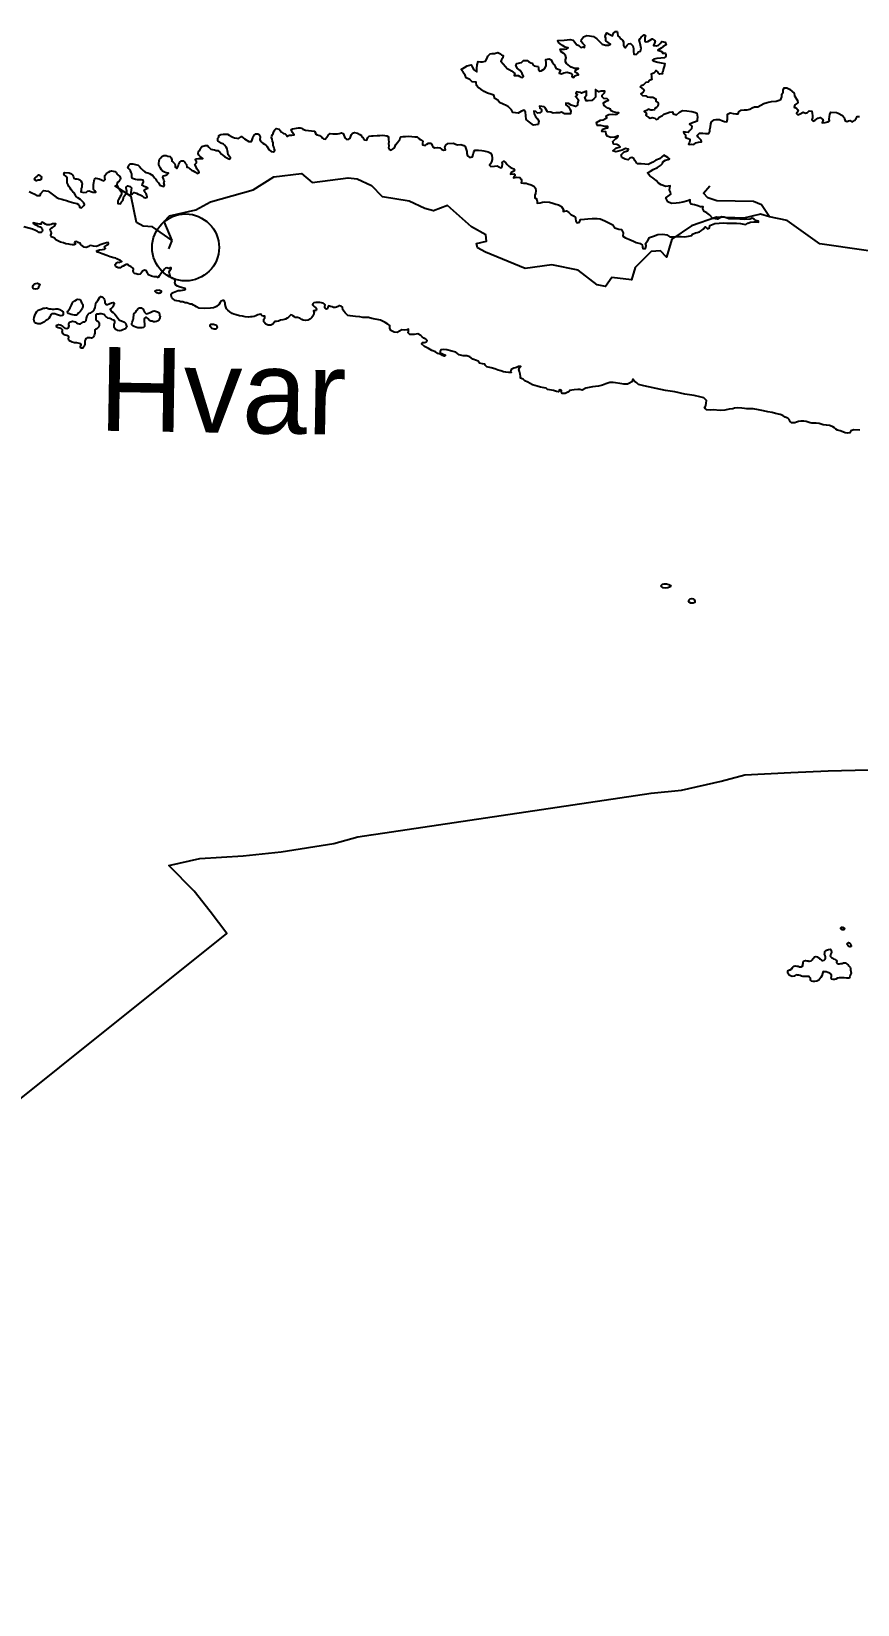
# Model space of a CAD drawing. Header units: metres. Extents: x 13.21 to 19.52, y 42.14 to 46.62.
# Drawn here: x 16.4036 to 16.6249, y 42.8144 to 43.236 of the extents above; entities that cross this region are included whole.
import ezdxf

# ---------------------------------------------------------------- set-up
doc = ezdxf.new("R2010")
doc.units = ezdxf.units.M
doc.header["$MEASUREMENT"] = 0
for name, color, linetype in [('CESTE', 5, 'Continuous'), ('grad_manji', 1, 'Continuous'), ('granica', 2, 'Continuous'), ('hr', 9, 'Continuous'), ('naziv_manji', 1, 'Continuous')]:
    doc.layers.add(name, color=color, linetype=linetype)
doc.styles.get("Standard").update_dxf_attribs({"font": 'arial.ttf'})

msp = doc.modelspace()

# ---------------------------------------------------------------- linework, layer by layer
at = {"layer": 'CESTE'}
msp.add_line((16.44036, 43.17776), (16.44123, 43.17994), dxfattribs=at)
for points in [[(16.44123, 43.17994), (16.436, 43.18363), (16.43346, 43.18379), (16.43168, 43.18476), (16.43024, 43.19181), (16.42591, 43.19459)], [(16.44123, 43.17994), (16.43913, 43.18507), (16.44059, 43.18657), (16.44757, 43.18824), (16.45155, 43.19033), (16.46298, 43.19353), (16.46854, 43.19703), (16.47595, 43.19794), (16.47874, 43.19556), (16.48839, 43.19681), (16.49084, 43.19652), (16.49472, 43.19473)], [(16.6013, 43.18635), (16.59893, 43.18701), (16.59448, 43.18595), (16.58712, 43.18626), (16.58045, 43.18395), (16.57517, 43.18029), (16.5737, 43.17554), (16.57207, 43.1772), (16.56963, 43.17705), (16.56534, 43.1727), (16.56435, 43.16943), (16.55904, 43.1701), (16.55735, 43.16762), (16.5551, 43.16812), (16.55007, 43.17203), (16.54296, 43.17341), (16.53585, 43.17245), (16.52519, 43.17682), (16.52304, 43.17804), (16.52282, 43.17919), (16.5255, 43.17982), (16.52532, 43.18148), (16.52144, 43.18367), (16.51503, 43.18933), (16.51128, 43.18795), (16.50894, 43.18855), (16.50478, 43.19051), (16.49765, 43.19168), (16.49472, 43.19473)], [(16.6013, 43.18635), (16.5992, 43.18956), (16.59707, 43.19047), (16.5872, 43.19065), (16.5848, 43.19138), (16.5836, 43.19265), (16.5853, 43.19467)], [(16.64187, 43.17077), (16.63898, 43.17561), (16.61482, 43.17912), (16.60606, 43.18533), (16.6013, 43.18635)]]:
    msp.add_lwpolyline(points, dxfattribs=at)
at = {"layer": 'grad_manji'}
msp.add_circle((16.44486, 43.17811), 0.00898, dxfattribs=at)
at = {"layer": 'granica'}
msp.add_lwpolyline([(16.23116, 42.81436), (16.45592, 42.99425), (16.45149, 43.00016), (16.44713, 43.00561), (16.44033, 43.01245), (16.44866, 43.01435), (16.46032, 43.01501), (16.47051, 43.01611), (16.48457, 43.01833), (16.49102, 43.0201), (16.49458, 43.02063), (16.49586, 43.02082), (16.56959, 43.03182), (16.57772, 43.03267), (16.58836, 43.03506), (16.59472, 43.03671), (16.60708, 43.03742), (16.61705, 43.0378), (16.69285, 43.03972)], dxfattribs=at)
at = {"layer": 'hr'}
for points in [[(16.40294, 43.19307), (16.40365, 43.19279), (16.40443, 43.19239), (16.40506, 43.19202), (16.40588, 43.19207), (16.40607, 43.19259), (16.40677, 43.19336), (16.40807, 43.19317), (16.41019, 43.19157), (16.41092, 43.19126), (16.41168, 43.19104), (16.4122, 43.19088), (16.41299, 43.19073), (16.41364, 43.19042), (16.4149, 43.19004), (16.41575, 43.18989), (16.41617, 43.18966), (16.41642, 43.18924), (16.41646, 43.1889), (16.417, 43.18874), (16.41725, 43.18901), (16.41756, 43.18939), (16.41775, 43.18965), (16.41758, 43.19003), (16.41726, 43.19044), (16.41697, 43.19071), (16.41666, 43.19096), (16.41603, 43.19143), (16.41558, 43.19173), (16.41538, 43.19212), (16.41502, 43.19277), (16.41463, 43.19305), (16.41422, 43.19352), (16.41391, 43.19396), (16.41359, 43.19446), (16.41342, 43.1949), (16.41316, 43.19543), (16.41311, 43.19588), (16.41311, 43.19638), (16.41313, 43.19674), (16.41283, 43.1971), (16.41227, 43.19764), (16.4124, 43.19819), (16.41364, 43.19813), (16.41425, 43.19787), (16.41457, 43.19757), (16.41487, 43.19708), (16.41495, 43.1967), (16.41532, 43.19654), (16.41575, 43.19647), (16.41614, 43.19639), (16.41653, 43.19624), (16.41682, 43.19598), (16.41702, 43.19556), (16.41715, 43.19513), (16.41707, 43.19473), (16.41702, 43.19427), (16.41686, 43.1939), (16.41686, 43.19348), (16.41678, 43.19302), (16.41762, 43.19281), (16.41833, 43.19293), (16.41858, 43.1932), (16.41906, 43.19327), (16.41945, 43.19309), (16.42005, 43.19294), (16.42083, 43.19291), (16.4205, 43.19331), (16.4202, 43.19369), (16.42019, 43.19401), (16.42021, 43.19507), (16.42023, 43.19541), (16.42036, 43.19601), (16.42046, 43.19638), (16.4208, 43.19664), (16.42124, 43.19659), (16.42172, 43.19648), (16.42232, 43.19624), (16.42291, 43.19595), (16.42332, 43.19633), (16.42325, 43.19668), (16.42321, 43.19703), (16.42326, 43.1974), (16.42366, 43.19794), (16.42419, 43.19826), (16.42467, 43.19859), (16.42498, 43.19869), (16.42547, 43.19858), (16.42593, 43.19846), (16.42623, 43.19817), (16.42644, 43.19781), (16.42672, 43.19754), (16.42727, 43.19715), (16.42739, 43.19658), (16.42729, 43.19622), (16.42705, 43.19591), (16.4267, 43.19562), (16.42652, 43.19532), (16.42641, 43.19494), (16.42669, 43.19435), (16.42705, 43.19384), (16.42722, 43.19353), (16.42767, 43.19294), (16.42765, 43.19242), (16.42751, 43.19202), (16.42727, 43.19156), (16.42689, 43.19098), (16.42668, 43.19057), (16.42669, 43.18991), (16.4273, 43.18979), (16.42773, 43.19032), (16.42807, 43.19067), (16.4281, 43.19097), (16.42818, 43.19143), (16.42834, 43.19175), (16.42871, 43.1922), (16.4291, 43.19269), (16.42914, 43.19321), (16.42907, 43.19362), (16.42897, 43.19397), (16.42897, 43.19429), (16.42942, 43.19461), (16.43005, 43.19449), (16.43038, 43.19413), (16.43031, 43.19357), (16.43027, 43.19327), (16.43016, 43.19292), (16.43009, 43.19224), (16.43063, 43.19251), (16.43106, 43.1928), (16.43167, 43.19269), (16.43212, 43.19244), (16.43269, 43.19224), (16.43324, 43.19198), (16.4336, 43.1916), (16.43409, 43.1914), (16.43456, 43.19157), (16.43452, 43.19206), (16.4343, 43.19254), (16.434, 43.19286), (16.43377, 43.19319), (16.4339, 43.19369), (16.43432, 43.19386), (16.4347, 43.19402), (16.43428, 43.19425), (16.43373, 43.19442), (16.43311, 43.1948), (16.4333, 43.19512), (16.43362, 43.19572), (16.43351, 43.19611), (16.43305, 43.19622), (16.43257, 43.19624), (16.43196, 43.19625), (16.43146, 43.19636), (16.43062, 43.19662), (16.43047, 43.19692), (16.43044, 43.19754), (16.4305, 43.19787), (16.43032, 43.19822), (16.43009, 43.19862), (16.42984, 43.19899), (16.42957, 43.19931), (16.42942, 43.19973), (16.42971, 43.20027), (16.43002, 43.2005), (16.43071, 43.20053), (16.43144, 43.20033), (16.43214, 43.20015), (16.43254, 43.19978), (16.433, 43.1993), (16.43349, 43.19872), (16.43397, 43.19836), (16.43431, 43.1982), (16.43475, 43.19808), (16.43523, 43.1979), (16.43561, 43.19764), (16.43609, 43.19736), (16.43655, 43.19677), (16.4369, 43.1964), (16.43711, 43.19601), (16.43756, 43.19543), (16.438, 43.19483), (16.439, 43.19443), (16.43923, 43.19478), (16.43904, 43.19542), (16.43921, 43.19583), (16.43907, 43.19613), (16.43892, 43.19654), (16.43872, 43.19694), (16.43882, 43.19732), (16.4393, 43.19744), (16.43983, 43.1976), (16.44024, 43.19802), (16.4397, 43.19811), (16.43919, 43.1983), (16.43867, 43.19855), (16.43838, 43.19896), (16.4381, 43.19933), (16.43796, 43.19973), (16.43767, 43.20022), (16.4377, 43.20066), (16.4378, 43.20133), (16.43791, 43.20182), (16.43824, 43.20213), (16.43848, 43.20248), (16.43906, 43.20273), (16.43966, 43.20275), (16.4401, 43.20262), (16.44071, 43.20246), (16.44097, 43.20217), (16.44113, 43.20159), (16.4412, 43.20125), (16.44145, 43.20102), (16.44196, 43.20055), (16.44206, 43.20014), (16.4421, 43.19961), (16.44248, 43.19926), (16.44291, 43.19989), (16.44296, 43.20029), (16.44315, 43.20058), (16.44334, 43.20093), (16.44377, 43.20135), (16.4443, 43.2013), (16.44459, 43.20102), (16.44479, 43.20073), (16.44508, 43.20031), (16.44521, 43.19967), (16.44567, 43.1995), (16.446, 43.19918), (16.44645, 43.19885), (16.44686, 43.19865), (16.44731, 43.19841), (16.44795, 43.19797), (16.44846, 43.19817), (16.44837, 43.19848), (16.44807, 43.19888), (16.4479, 43.19917), (16.4478, 43.19946), (16.44767, 43.19976), (16.44738, 43.20033), (16.44777, 43.20082), (16.44777, 43.20115), (16.44746, 43.2016), (16.44782, 43.20187), (16.44835, 43.20193), (16.44902, 43.20193), (16.44944, 43.20197), (16.44915, 43.20221), (16.44878, 43.2025), (16.44842, 43.20287), (16.44824, 43.20334), (16.44835, 43.20379), (16.44867, 43.20414), (16.44881, 43.20459), (16.44904, 43.20488), (16.44925, 43.2052), (16.45015, 43.20546), (16.4507, 43.20541), (16.45112, 43.205), (16.45166, 43.20449), (16.45211, 43.20436), (16.4526, 43.20424), (16.45309, 43.20412), (16.45351, 43.20409), (16.45407, 43.20365), (16.45451, 43.20315), (16.45494, 43.20272), (16.45531, 43.20251), (16.4559, 43.20216), (16.45665, 43.20182), (16.45686, 43.20211), (16.45663, 43.20247), (16.45631, 43.20292), (16.45618, 43.20354), (16.45612, 43.20404), (16.45596, 43.20453), (16.45573, 43.205), (16.45525, 43.20551), (16.45498, 43.20578), (16.45443, 43.20607), (16.4541, 43.20626), (16.45351, 43.20666), (16.45348, 43.20696), (16.45347, 43.20738), (16.45374, 43.20771), (16.45375, 43.20811), (16.45431, 43.20839), (16.45503, 43.20851), (16.45544, 43.20852), (16.45605, 43.20848), (16.45657, 43.20821), (16.45718, 43.20787), (16.45755, 43.20769), (16.458, 43.20753), (16.4586, 43.20745), (16.45901, 43.20729), (16.4593, 43.20753), (16.45981, 43.20781), (16.46036, 43.20745), (16.46062, 43.20722), (16.46179, 43.20647), (16.46249, 43.20647), (16.46266, 43.20696), (16.46286, 43.2075), (16.463, 43.20783), (16.46318, 43.20811), (16.46369, 43.20854), (16.4642, 43.20858), (16.46454, 43.2084), (16.46479, 43.20814), (16.46488, 43.20764), (16.46477, 43.20708), (16.46495, 43.20658), (16.46519, 43.20633), (16.46555, 43.20604), (16.46603, 43.20576), (16.46637, 43.20555), (16.46667, 43.20524), (16.46709, 43.20454), (16.46727, 43.20426), (16.46778, 43.20381), (16.46829, 43.20375), (16.46867, 43.20394), (16.46876, 43.20423), (16.4686, 43.20466), (16.46852, 43.20508), (16.46837, 43.20541), (16.46829, 43.20578), (16.4683, 43.20613), (16.46818, 43.20656), (16.46804, 43.20716), (16.46784, 43.20762), (16.468, 43.20795), (16.46814, 43.20837), (16.46834, 43.20867), (16.46857, 43.20935), (16.4688, 43.20966), (16.46913, 43.21004), (16.4699, 43.20983), (16.47024, 43.20942), (16.47058, 43.20897), (16.47114, 43.2087), (16.47152, 43.20854), (16.4718, 43.2083), (16.47219, 43.20789), (16.47269, 43.20819), (16.47332, 43.20822), (16.47396, 43.20826), (16.4737, 43.20868), (16.47349, 43.20896), (16.47332, 43.20929), (16.47314, 43.20972), (16.47354, 43.20992), (16.47402, 43.20997), (16.4746, 43.21011), (16.47508, 43.21019), (16.47557, 43.21019), (16.47594, 43.21006), (16.47631, 43.20983), (16.47696, 43.20957), (16.47862, 43.20933), (16.47936, 43.20926), (16.47969, 43.20886), (16.47963, 43.20853), (16.4801, 43.20827), (16.48076, 43.20809), (16.48127, 43.20775), (16.48146, 43.20748), (16.48178, 43.20721), (16.48227, 43.20718), (16.48267, 43.20768), (16.48307, 43.20819), (16.48361, 43.20865), (16.48433, 43.20861), (16.48508, 43.20855), (16.48556, 43.20855), (16.48602, 43.2087), (16.48664, 43.20887), (16.48707, 43.20865), (16.48725, 43.20823), (16.48743, 43.20775), (16.48755, 43.20746), (16.48805, 43.20704), (16.48862, 43.2071), (16.48894, 43.20739), (16.48912, 43.20791), (16.48932, 43.20841), (16.48959, 43.20879), (16.49016, 43.20888), (16.49095, 43.20876), (16.49154, 43.20842), (16.49199, 43.20809), (16.49213, 43.2078), (16.49242, 43.20749), (16.49282, 43.20696), (16.49336, 43.20688), (16.49354, 43.20715), (16.4937, 43.20756), (16.49405, 43.20798), (16.49468, 43.20803), (16.49508, 43.20802), (16.49615, 43.20814), (16.49687, 43.20812), (16.49766, 43.20821), (16.49821, 43.20812), (16.49878, 43.20803), (16.4992, 43.20775), (16.49923, 43.20704), (16.49935, 43.20636), (16.49927, 43.20594), (16.49933, 43.20532), (16.49921, 43.20478), (16.49939, 43.20442), (16.49996, 43.20415), (16.50052, 43.20453), (16.50087, 43.20485), (16.50102, 43.20528), (16.50118, 43.20572), (16.50159, 43.20618), (16.50202, 43.20665), (16.50231, 43.20694), (16.50237, 43.20746), (16.50256, 43.2078), (16.50303, 43.20783), (16.50381, 43.20788), (16.50472, 43.20794), (16.50545, 43.20785), (16.50626, 43.20779), (16.50683, 43.20772), (16.50748, 43.2072), (16.50793, 43.20694), (16.50843, 43.20662), (16.50834, 43.2061), (16.50831, 43.2056), (16.50903, 43.20548), (16.50954, 43.20584), (16.50994, 43.20603), (16.5106, 43.2061), (16.51079, 43.20587), (16.51095, 43.20543), (16.5111, 43.20507), (16.51155, 43.20479), (16.51245, 43.20493), (16.51302, 43.20484), (16.51342, 43.20447), (16.51396, 43.20423), (16.51446, 43.2043), (16.51437, 43.20496), (16.51462, 43.20551), (16.51514, 43.20602), (16.51666, 43.20603), (16.51716, 43.20578), (16.51775, 43.2056), (16.51864, 43.20567), (16.51939, 43.20547), (16.51973, 43.20516), (16.51995, 43.20462), (16.52021, 43.20384), (16.52021, 43.20327), (16.52042, 43.20264), (16.52099, 43.20219), (16.52172, 43.20236), (16.52188, 43.20307), (16.5221, 43.20373), (16.52234, 43.20421), (16.52331, 43.20421), (16.52423, 43.2041), (16.5248, 43.20398), (16.5259, 43.20371), (16.52668, 43.20341), (16.52693, 43.20279), (16.52703, 43.20211), (16.52699, 43.20172), (16.52687, 43.20104), (16.52659, 43.20056), (16.52625, 43.20021), (16.52669, 43.19985), (16.5276, 43.19994), (16.52839, 43.19999), (16.52901, 43.19964), (16.52939, 43.19941), (16.52967, 43.19982), (16.52977, 43.20044), (16.52973, 43.2009), (16.53014, 43.20124), (16.53067, 43.20081), (16.53099, 43.20032), (16.53146, 43.19987), (16.53184, 43.19964), (16.53234, 43.19934), (16.53278, 43.19916), (16.53297, 43.19878), (16.53262, 43.19847), (16.53212, 43.1982), (16.53193, 43.19778), (16.53291, 43.19785), (16.53309, 43.19764), (16.5331, 43.19733), (16.53276, 43.19679), (16.53366, 43.19697), (16.53444, 43.19689), (16.5348, 43.19646), (16.53483, 43.19612), (16.53483, 43.19576), (16.5348, 43.19541), (16.53539, 43.19531), (16.53608, 43.1953), (16.53661, 43.19514), (16.53747, 43.19491), (16.53816, 43.19454), (16.53863, 43.19401), (16.53869, 43.19328), (16.53864, 43.19257), (16.53841, 43.19209), (16.53846, 43.19142), (16.53889, 43.19116), (16.53899, 43.19086), (16.53904, 43.1904), (16.53905, 43.19002), (16.53984, 43.19011), (16.54052, 43.19029), (16.54103, 43.19034), (16.54235, 43.19022), (16.54329, 43.18997), (16.54404, 43.18974), (16.5448, 43.18951), (16.54559, 43.18913), (16.54589, 43.18866), (16.54611, 43.18821), (16.54605, 43.18776), (16.54697, 43.18789), (16.54759, 43.18748), (16.5481, 43.18697), (16.54884, 43.18659), (16.54936, 43.18618), (16.5493, 43.18578), (16.54944, 43.18528), (16.54982, 43.1847), (16.55039, 43.18487), (16.55067, 43.18562), (16.55172, 43.18572), (16.55265, 43.18581), (16.55384, 43.1859), (16.5551, 43.18583), (16.55591, 43.18575), (16.55717, 43.18527), (16.55805, 43.18481), (16.5588, 43.18446), (16.55937, 43.18414), (16.55984, 43.18339), (16.56091, 43.18299), (16.56163, 43.18288), (16.5621, 43.18206), (16.56201, 43.18118), (16.56276, 43.18065), (16.56365, 43.18029), (16.56484, 43.17981), (16.56559, 43.17946), (16.56666, 43.1792), (16.56719, 43.1788), (16.56733, 43.17829), (16.56735, 43.17785), (16.56808, 43.17779), (16.56823, 43.17862), (16.56809, 43.17917), (16.56876, 43.17999), (16.56917, 43.18082), (16.5702, 43.18116), (16.57136, 43.18154), (16.57277, 43.18166), (16.57384, 43.18153), (16.57465, 43.18093), (16.57555, 43.18097), (16.5766, 43.18105), (16.57765, 43.18104), (16.57865, 43.181), (16.57965, 43.18111), (16.58055, 43.18129), (16.58066, 43.18169), (16.5815, 43.18203), (16.58197, 43.1821), (16.58257, 43.18227), (16.58309, 43.18269), (16.58351, 43.18301), (16.58404, 43.1836), (16.58474, 43.18311), (16.58525, 43.18338), (16.58534, 43.18398), (16.58664, 43.18454), (16.58781, 43.18465), (16.589, 43.18471), (16.58993, 43.18458), (16.59248, 43.18461), (16.59354, 43.18449), (16.59442, 43.18432), (16.59502, 43.18428), (16.59553, 43.18465), (16.59621, 43.18493), (16.59708, 43.18499), (16.59789, 43.18495), (16.59833, 43.18487), (16.59834, 43.18516), (16.59769, 43.18531), (16.59721, 43.18573), (16.59665, 43.18593), (16.59616, 43.18573), (16.59464, 43.1856), (16.59339, 43.18567), (16.59142, 43.18579), (16.59041, 43.18582), (16.58997, 43.18597), (16.58915, 43.18621), (16.58849, 43.1863), (16.58742, 43.18569), (16.5861, 43.1859), (16.58523, 43.18686), (16.5845, 43.18735), (16.58382, 43.18774), (16.5835, 43.18846), (16.58359, 43.18897), (16.58286, 43.18899), (16.58189, 43.18934), (16.5812, 43.18954), (16.58035, 43.18974), (16.58009, 43.19024), (16.58008, 43.19086), (16.57942, 43.19064), (16.57806, 43.19024), (16.57715, 43.19009), (16.57627, 43.18995), (16.57509, 43.18993), (16.57408, 43.19033), (16.57356, 43.19141), (16.57451, 43.1921), (16.57485, 43.19243), (16.57477, 43.19293), (16.57457, 43.19347), (16.57462, 43.1942), (16.57474, 43.19462), (16.57351, 43.19445), (16.57228, 43.19492), (16.57159, 43.19535), (16.57096, 43.19608), (16.57004, 43.19677), (16.56926, 43.19734), (16.56867, 43.19809), (16.56941, 43.1986), (16.57015, 43.19902), (16.57127, 43.19952), (16.57208, 43.20004), (16.57261, 43.20059), (16.57278, 43.2011), (16.57345, 43.20152), (16.57413, 43.20166), (16.5745, 43.20187), (16.57405, 43.20222), (16.57298, 43.20287), (16.57249, 43.20241), (16.57188, 43.20186), (16.5709, 43.20153), (16.57004, 43.20098), (16.56881, 43.20036), (16.56788, 43.2004), (16.5669, 43.2005), (16.56607, 43.20056), (16.56556, 43.20092), (16.56524, 43.20141), (16.56495, 43.20192), (16.56439, 43.20226), (16.56388, 43.20201), (16.56344, 43.20158), (16.56269, 43.20174), (16.56173, 43.20223), (16.56159, 43.20296), (16.56238, 43.2037), (16.56325, 43.20402), (16.56351, 43.2045), (16.56278, 43.20462), (16.5618, 43.20423), (16.56119, 43.204), (16.56014, 43.2037), (16.55932, 43.20398), (16.56018, 43.20476), (16.56134, 43.20508), (16.56096, 43.20544), (16.56039, 43.20571), (16.55949, 43.20582), (16.55936, 43.20651), (16.56015, 43.20733), (16.56057, 43.20762), (16.56076, 43.20805), (16.55989, 43.20771), (16.55885, 43.20761), (16.55783, 43.2079), (16.55756, 43.20853), (16.55749, 43.20908), (16.55643, 43.20915), (16.55665, 43.20983), (16.55749, 43.21006), (16.55799, 43.21016), (16.55803, 43.21052), (16.55717, 43.21054), (16.55615, 43.21082), (16.55515, 43.21082), (16.555, 43.21159), (16.55605, 43.21224), (16.55674, 43.21235), (16.55736, 43.21267), (16.55777, 43.21283), (16.55752, 43.21341), (16.55825, 43.21377), (16.55918, 43.21383), (16.56, 43.21375), (16.56049, 43.21385), (16.56096, 43.21419), (16.56003, 43.21432), (16.55943, 43.21449), (16.55886, 43.21474), (16.55868, 43.21521), (16.55802, 43.21547), (16.55748, 43.21578), (16.55696, 43.21624), (16.55682, 43.21686), (16.5576, 43.21734), (16.55814, 43.21762), (16.5578, 43.21798), (16.55691, 43.21805), (16.55647, 43.21849), (16.55651, 43.21892), (16.55672, 43.21922), (16.55713, 43.21958), (16.55716, 43.22002), (16.55625, 43.21997), (16.55556, 43.21984), (16.55473, 43.22042), (16.55467, 43.21995), (16.55472, 43.21912), (16.55468, 43.21844), (16.55424, 43.21791), (16.55368, 43.21753), (16.55276, 43.21741), (16.55216, 43.21745), (16.55188, 43.21841), (16.55225, 43.21895), (16.5523, 43.21936), (16.5523, 43.21997), (16.5517, 43.2197), (16.55098, 43.21948), (16.55055, 43.21966), (16.54961, 43.21983), (16.54946, 43.21935), (16.54984, 43.21913), (16.54969, 43.21888), (16.54932, 43.2186), (16.54969, 43.21823), (16.5501, 43.21765), (16.54984, 43.21676), (16.54985, 43.21624), (16.5493, 43.21589), (16.54817, 43.21624), (16.5475, 43.21674), (16.54671, 43.21678), (16.54671, 43.21635), (16.54753, 43.21568), (16.54778, 43.21516), (16.5481, 43.2147), (16.54803, 43.21397), (16.54735, 43.2139), (16.54636, 43.21394), (16.54562, 43.21438), (16.54503, 43.21418), (16.54411, 43.21417), (16.54339, 43.21413), (16.54273, 43.2144), (16.5418, 43.21447), (16.54128, 43.21538), (16.54121, 43.21565), (16.54096, 43.21583), (16.53967, 43.21602), (16.53981, 43.21547), (16.54019, 43.21511), (16.54019, 43.21454), (16.53978, 43.21423), (16.5392, 43.21413), (16.53868, 43.21453), (16.5382, 43.21467), (16.53827, 43.21391), (16.53858, 43.21323), (16.53913, 43.21259), (16.5395, 43.21197), (16.53933, 43.21108), (16.53808, 43.21088), (16.53702, 43.21169), (16.53614, 43.2124), (16.53602, 43.21348), (16.53595, 43.21435), (16.53562, 43.21488), (16.53488, 43.2146), (16.53402, 43.21415), (16.53253, 43.21431), (16.53217, 43.21503), (16.53139, 43.21583), (16.53079, 43.21613), (16.52995, 43.21654), (16.529, 43.21701), (16.52855, 43.21761), (16.52776, 43.21807), (16.52745, 43.21889), (16.52667, 43.21919), (16.52573, 43.21948), (16.52484, 43.21992), (16.52397, 43.2205), (16.52334, 43.2209), (16.52285, 43.22154), (16.52271, 43.2224), (16.52165, 43.22252), (16.52104, 43.22315), (16.52007, 43.22355), (16.51973, 43.22427), (16.51954, 43.22464), (16.51927, 43.22518), (16.51899, 43.22543), (16.51874, 43.2258), (16.51959, 43.22631), (16.52034, 43.22676), (16.52137, 43.22704), (16.52163, 43.22656), (16.52213, 43.22576), (16.52289, 43.22522), (16.52287, 43.22604), (16.523, 43.22707), (16.52329, 43.22799), (16.52391, 43.22786), (16.52439, 43.22786), (16.52523, 43.22807), (16.52563, 43.22883), (16.52587, 43.22938), (16.52646, 43.22998), (16.52698, 43.23007), (16.52765, 43.23011), (16.52853, 43.23039), (16.52922, 43.23002), (16.52948, 43.2297), (16.53, 43.22952), (16.52991, 43.22895), (16.5295, 43.22844), (16.52933, 43.22806), (16.53, 43.22737), (16.53061, 43.22662), (16.53106, 43.22608), (16.53158, 43.22577), (16.53218, 43.22547), (16.53262, 43.22508), (16.53304, 43.22472), (16.53288, 43.22421), (16.53341, 43.22421), (16.53395, 43.22417), (16.53439, 43.22394), (16.5347, 43.22375), (16.53517, 43.22365), (16.53538, 43.22393), (16.53505, 43.22471), (16.53447, 43.22552), (16.5338, 43.22607), (16.53334, 43.22688), (16.53358, 43.22743), (16.53485, 43.22769), (16.53543, 43.22823), (16.53635, 43.22822), (16.5367, 43.22799), (16.53736, 43.22756), (16.5377, 43.22747), (16.53796, 43.22701), (16.5383, 43.22678), (16.53871, 43.22669), (16.53931, 43.2266), (16.53944, 43.22623), (16.53944, 43.22582), (16.53975, 43.22534), (16.54016, 43.22543), (16.54101, 43.22603), (16.54144, 43.22681), (16.54147, 43.22754), (16.5414, 43.22853), (16.54229, 43.22868), (16.54283, 43.22837), (16.54307, 43.22781), (16.54358, 43.22711), (16.54393, 43.22665), (16.54411, 43.22619), (16.54468, 43.22592), (16.54499, 43.22585), (16.54528, 43.22562), (16.54515, 43.22527), (16.54493, 43.22487), (16.54556, 43.22466), (16.54622, 43.22488), (16.54707, 43.22507), (16.548, 43.22487), (16.54842, 43.2245), (16.54839, 43.2239), (16.54884, 43.2237), (16.54917, 43.22407), (16.54961, 43.22425), (16.55015, 43.22441), (16.54987, 43.22478), (16.54927, 43.22508), (16.54932, 43.22559), (16.54981, 43.22591), (16.55018, 43.22609), (16.54914, 43.22608), (16.5482, 43.22647), (16.54779, 43.22674), (16.54694, 43.22739), (16.54665, 43.22791), (16.54668, 43.22837), (16.54682, 43.22892), (16.54662, 43.22958), (16.54618, 43.23013), (16.54553, 43.23054), (16.54519, 43.23126), (16.54636, 43.23128), (16.54705, 43.23132), (16.54734, 43.23162), (16.54661, 43.23179), (16.54588, 43.23221), (16.54526, 43.23269), (16.54465, 43.23317), (16.54464, 43.23358), (16.54627, 43.2337), (16.54708, 43.23377), (16.54793, 43.23389), (16.54872, 43.23368), (16.5492, 43.23314), (16.54965, 43.2325), (16.55022, 43.2322), (16.55079, 43.2317), (16.55139, 43.23185), (16.55177, 43.23174), (16.55183, 43.23226), (16.55133, 43.2328), (16.55082, 43.23329), (16.55099, 43.23385), (16.55147, 43.23453), (16.5524, 43.23495), (16.55312, 43.23485), (16.55417, 43.23465), (16.55503, 43.23399), (16.55574, 43.23336), (16.55644, 43.23259), (16.55738, 43.23234), (16.55817, 43.23234), (16.55873, 43.23261), (16.55805, 43.23302), (16.55748, 43.23349), (16.55744, 43.2342), (16.55727, 43.23465), (16.55748, 43.23521), (16.55769, 43.23561), (16.5585, 43.23517), (16.55925, 43.23486), (16.55952, 43.23555), (16.56004, 43.23599), (16.56049, 43.23601), (16.56058, 43.23557), (16.56071, 43.23484), (16.56118, 43.23438), (16.56153, 43.23406), (16.56191, 43.2337), (16.56221, 43.23322), (16.56224, 43.23226), (16.56241, 43.23189), (16.56266, 43.23163), (16.56285, 43.23186), (16.5632, 43.23234), (16.56357, 43.23271), (16.56411, 43.23274), (16.56467, 43.23214), (16.56486, 43.23141), (16.56486, 43.23063), (16.56494, 43.2299), (16.56562, 43.22981), (16.566, 43.23019), (16.56616, 43.23056), (16.56674, 43.23077), (16.5669, 43.23148), (16.56675, 43.23234), (16.56655, 43.23317), (16.56643, 43.2337), (16.56671, 43.23414), (16.5669, 43.23452), (16.56734, 43.23482), (16.56775, 43.23509), (16.56812, 43.23489), (16.56794, 43.23437), (16.56791, 43.23382), (16.56788, 43.23338), (16.56825, 43.23322), (16.56875, 43.23329), (16.56921, 43.23359), (16.56989, 43.23401), (16.5707, 43.23347), (16.57047, 43.23289), (16.57024, 43.2322), (16.57093, 43.23212), (16.57161, 43.23232), (16.57205, 43.23279), (16.57245, 43.23336), (16.5734, 43.23313), (16.57362, 43.2324), (16.57286, 43.232), (16.5723, 43.23157), (16.57139, 43.23103), (16.57221, 43.23075), (16.57265, 43.2305), (16.57268, 43.2302), (16.57344, 43.2302), (16.57354, 43.22974), (16.57354, 43.22928), (16.57313, 43.22898), (16.57218, 43.22883), (16.57112, 43.22875), (16.57033, 43.22854), (16.56993, 43.22834), (16.57046, 43.22803), (16.57141, 43.22779), (16.57225, 43.22761), (16.57329, 43.22745), (16.57316, 43.22691), (16.57305, 43.22632), (16.57282, 43.22577), (16.57271, 43.22522), (16.57259, 43.22494), (16.57264, 43.22466), (16.57194, 43.22452), (16.57162, 43.2248), (16.57141, 43.22518), (16.57093, 43.22558), (16.57066, 43.22523), (16.57037, 43.22486), (16.56965, 43.22454), (16.56971, 43.22402), (16.56974, 43.22362), (16.5698, 43.22315), (16.56918, 43.22289), (16.56882, 43.22246), (16.56821, 43.22232), (16.5678, 43.222), (16.56745, 43.2216), (16.56692, 43.22147), (16.5667, 43.22115), (16.56715, 43.22081), (16.56759, 43.22049), (16.56771, 43.22008), (16.56744, 43.2197), (16.56683, 43.21932), (16.56727, 43.21886), (16.56822, 43.21879), (16.56856, 43.21852), (16.56929, 43.21838), (16.5701, 43.21836), (16.57086, 43.21799), (16.57087, 43.2173), (16.57145, 43.21692), (16.57151, 43.21639), (16.57143, 43.21596), (16.57108, 43.21561), (16.57061, 43.21534), (16.57055, 43.21499), (16.56993, 43.21488), (16.56949, 43.21491), (16.56882, 43.2152), (16.56839, 43.21483), (16.5677, 43.21453), (16.56834, 43.21399), (16.56816, 43.21358), (16.56847, 43.2133), (16.56895, 43.21293), (16.56936, 43.21279), (16.56992, 43.21296), (16.57058, 43.21277), (16.57095, 43.21241), (16.57143, 43.21255), (16.57174, 43.21303), (16.57262, 43.21349), (16.573, 43.21383), (16.57385, 43.21408), (16.57456, 43.2144), (16.57529, 43.21449), (16.57549, 43.21394), (16.57643, 43.21368), (16.5772, 43.21438), (16.57805, 43.21481), (16.57915, 43.21476), (16.58052, 43.21455), (16.58146, 43.21429), (16.58185, 43.21414), (16.58198, 43.21358), (16.58201, 43.21299), (16.58191, 43.21237), (16.58192, 43.21197), (16.58123, 43.21172), (16.58069, 43.21152), (16.57986, 43.21113), (16.58049, 43.21059), (16.58039, 43.20992), (16.57995, 43.2095), (16.57953, 43.20894), (16.57885, 43.20898), (16.57825, 43.2091), (16.57841, 43.20885), (16.57866, 43.20852), (16.57882, 43.20826), (16.57882, 43.20788), (16.57885, 43.20756), (16.57951, 43.20731), (16.57998, 43.2071), (16.57998, 43.20673), (16.57992, 43.20633), (16.57961, 43.20577), (16.57999, 43.20568), (16.57999, 43.20568), (16.58045, 43.20582), (16.58102, 43.20575), (16.58158, 43.20614), (16.5823, 43.20634), (16.58309, 43.20644), (16.58303, 43.2069), (16.58265, 43.20724), (16.58218, 43.20765), (16.58198, 43.20815), (16.58253, 43.20873), (16.58346, 43.20877), (16.58419, 43.20868), (16.5851, 43.20869), (16.58531, 43.20915), (16.58531, 43.20976), (16.58551, 43.21044), (16.58556, 43.21123), (16.58578, 43.2118), (16.58645, 43.21228), (16.58707, 43.21242), (16.58792, 43.21241), (16.58874, 43.21206), (16.5893, 43.21184), (16.58989, 43.21181), (16.59011, 43.21245), (16.59008, 43.21317), (16.59007, 43.2138), (16.5908, 43.21416), (16.59159, 43.21406), (16.5923, 43.21393), (16.59291, 43.21397), (16.59313, 43.21443), (16.59369, 43.21488), (16.59463, 43.21503), (16.59538, 43.21496), (16.59608, 43.21515), (16.59664, 43.21551), (16.59727, 43.21583), (16.5982, 43.21581), (16.59977, 43.2167), (16.60069, 43.21696), (16.60185, 43.21721), (16.60313, 43.21735), (16.60393, 43.21763), (16.60437, 43.21779), (16.60465, 43.21849), (16.60464, 43.21917), (16.60495, 43.21973), (16.60495, 43.22028), (16.60529, 43.22087), (16.60596, 43.22087), (16.60668, 43.22053), (16.60736, 43.21993), (16.60793, 43.21949), (16.60804, 43.21877), (16.60879, 43.21751), (16.60888, 43.2169), (16.60813, 43.2163), (16.60797, 43.21572), (16.60855, 43.21547), (16.60883, 43.21513), (16.60902, 43.21467), (16.60858, 43.214), (16.60889, 43.21368), (16.60952, 43.21396), (16.61031, 43.21438), (16.61098, 43.2141), (16.61146, 43.21432), (16.61196, 43.21471), (16.61269, 43.2146), (16.61272, 43.21399), (16.61286, 43.21345), (16.61285, 43.21284), (16.61269, 43.21232), (16.61301, 43.21195), (16.61354, 43.21227), (16.6143, 43.21278), (16.61489, 43.21298), (16.61529, 43.21271), (16.61571, 43.21233), (16.61562, 43.21202), (16.61546, 43.21151), (16.6162, 43.2116), (16.61696, 43.21174), (16.6174, 43.21204), (16.61734, 43.21254), (16.6174, 43.21318), (16.61752, 43.21376), (16.61772, 43.21435), (16.61925, 43.21426), (16.61975, 43.21408), (16.62086, 43.21352), (16.62132, 43.21296), (16.62145, 43.21255), (16.62158, 43.21204), (16.62211, 43.21188), (16.62246, 43.21202), (16.62296, 43.21211), (16.62355, 43.21182), (16.62408, 43.21216), (16.62453, 43.21264), (16.62479, 43.2132), (16.62547, 43.21321)], [(16.62555, 43.12914), (16.62394, 43.1292), (16.62313, 43.12894), (16.62285, 43.12842), (16.62226, 43.12831), (16.62159, 43.12841), (16.621, 43.12872), (16.62028, 43.12898), (16.61953, 43.12918), (16.61913, 43.12939), (16.61871, 43.12976), (16.6183, 43.13), (16.61764, 43.13027), (16.61736, 43.13037), (16.61661, 43.13044), (16.61571, 43.13056), (16.61517, 43.13079), (16.61461, 43.13092), (16.61382, 43.13103), (16.613, 43.13101), (16.61263, 43.13098), (16.61221, 43.1311), (16.61169, 43.13131), (16.61112, 43.13147), (16.6105, 43.13151), (16.60974, 43.13156), (16.60905, 43.13144), (16.60855, 43.13126), (16.60809, 43.1311), (16.6073, 43.13112), (16.60686, 43.13149), (16.6066, 43.13199), (16.60624, 43.13238), (16.60551, 43.13263), (16.60492, 43.13305), (16.60416, 43.13334), (16.6029, 43.13364), (16.60202, 43.13385), (16.6009, 43.13408), (16.59974, 43.13428), (16.59833, 43.1346), (16.59694, 43.13489), (16.59588, 43.1349), (16.59528, 43.13485), (16.59462, 43.13496), (16.59387, 43.13499), (16.59287, 43.1351), (16.59196, 43.13501), (16.59152, 43.13484), (16.59052, 43.13473), (16.58936, 43.13453), (16.58811, 43.13437), (16.58625, 43.13457), (16.58543, 43.13453), (16.5844, 43.13457), (16.58415, 43.13482), (16.58389, 43.13534), (16.58423, 43.13578), (16.58439, 43.13641), (16.58443, 43.13713), (16.58377, 43.13784), (16.58265, 43.13807), (16.5811, 43.13843), (16.5786, 43.13882), (16.57592, 43.13937), (16.57345, 43.13976), (16.57097, 43.14033), (16.56887, 43.14074), (16.56761, 43.14102), (16.56626, 43.14142), (16.56574, 43.14186), (16.56514, 43.14225), (16.56466, 43.1428), (16.56442, 43.14208), (16.56382, 43.1417), (16.56325, 43.14147), (16.56228, 43.14146), (16.56121, 43.14163), (16.56008, 43.14179), (16.55939, 43.14188), (16.55858, 43.14187), (16.55748, 43.1416), (16.55654, 43.14118), (16.55548, 43.14089), (16.55391, 43.14071), (16.55209, 43.14037), (16.55113, 43.13988), (16.55052, 43.14006), (16.54999, 43.14001), (16.54896, 43.13997), (16.54773, 43.13979), (16.5476, 43.13956), (16.54729, 43.1393), (16.54661, 43.13898), (16.54573, 43.13897), (16.54549, 43.13947), (16.54559, 43.13978), (16.54518, 43.13998), (16.545, 43.13983), (16.54497, 43.13962), (16.54481, 43.13939), (16.54422, 43.13952), (16.5434, 43.13973), (16.54186, 43.14001), (16.54146, 43.14042), (16.54095, 43.14049), (16.53995, 43.14065), (16.53907, 43.14096), (16.53783, 43.14125), (16.53659, 43.14197), (16.53577, 43.14237), (16.53528, 43.14277), (16.53458, 43.14307), (16.53458, 43.14364), (16.53448, 43.14419), (16.53433, 43.14488), (16.53412, 43.14541), (16.53429, 43.14584), (16.53467, 43.14621), (16.53408, 43.14616), (16.53354, 43.1459), (16.53282, 43.14572), (16.53207, 43.14544), (16.532, 43.14497), (16.53214, 43.1446), (16.53147, 43.14457), (16.53066, 43.14469), (16.53003, 43.14481), (16.52931, 43.14501), (16.52862, 43.14524), (16.52771, 43.14562), (16.52673, 43.14581), (16.52557, 43.14608), (16.52526, 43.14649), (16.52501, 43.14684), (16.52439, 43.14694), (16.52359, 43.14708), (16.52324, 43.14759), (16.52281, 43.14779), (16.52181, 43.14818), (16.52099, 43.1488), (16.52023, 43.14907), (16.51922, 43.14908), (16.51813, 43.14932), (16.51728, 43.15008), (16.51622, 43.15031), (16.51483, 43.15067), (16.51405, 43.15078), (16.51327, 43.15065), (16.51308, 43.1503), (16.51307, 43.14988), (16.5145, 43.1492), (16.51418, 43.14893), (16.51374, 43.14916), (16.51312, 43.14947), (16.51246, 43.14973), (16.51182, 43.15014), (16.51088, 43.15045), (16.50992, 43.15105), (16.50886, 43.15154), (16.50811, 43.15229), (16.5083, 43.15261), (16.5089, 43.15263), (16.50919, 43.15274), (16.50956, 43.15314), (16.50924, 43.15354), (16.50873, 43.1538), (16.50828, 43.15417), (16.50791, 43.15451), (16.5071, 43.15494), (16.5061, 43.1548), (16.50535, 43.15474), (16.50491, 43.1548), (16.50448, 43.15526), (16.50458, 43.15569), (16.50456, 43.15619), (16.50419, 43.15606), (16.50362, 43.15597), (16.50283, 43.15599), (16.50218, 43.15564), (16.50158, 43.1553), (16.50071, 43.15537), (16.49988, 43.15587), (16.4996, 43.15652), (16.4996, 43.15717), (16.49908, 43.15755), (16.49838, 43.15799), (16.49705, 43.15859), (16.49477, 43.15906), (16.49386, 43.15931), (16.49346, 43.15932), (16.49281, 43.15934), (16.49232, 43.15935), (16.49155, 43.1595), (16.49037, 43.15964), (16.48897, 43.15974), (16.48833, 43.15991), (16.48798, 43.1602), (16.48761, 43.16061), (16.48737, 43.16098), (16.48695, 43.16139), (16.48688, 43.16209), (16.48658, 43.16235), (16.4862, 43.16245), (16.4859, 43.16242), (16.48561, 43.16228), (16.48531, 43.16215), (16.48495, 43.16206), (16.48447, 43.16204), (16.48416, 43.16217), (16.48368, 43.16232), (16.48314, 43.16247), (16.48305, 43.16225), (16.48298, 43.162), (16.48281, 43.16167), (16.48251, 43.1616), (16.48224, 43.16183), (16.48219, 43.16209), (16.48219, 43.16236), (16.48225, 43.16269), (16.48196, 43.16304), (16.48169, 43.1632), (16.48124, 43.16328), (16.48086, 43.16334), (16.48035, 43.16338), (16.47977, 43.16337), (16.47923, 43.16324), (16.47892, 43.16297), (16.47889, 43.16276), (16.47915, 43.16247), (16.47935, 43.16227), (16.47972, 43.16194), (16.47994, 43.16157), (16.47985, 43.16124), (16.47951, 43.16123), (16.47917, 43.1611), (16.47931, 43.16087), (16.47924, 43.16042), (16.47912, 43.15998), (16.47867, 43.15931), (16.47829, 43.15896), (16.47772, 43.15864), (16.47708, 43.15849), (16.47641, 43.15861), (16.47602, 43.15877), (16.47545, 43.15918), (16.47485, 43.15935), (16.47426, 43.15936), (16.474, 43.1595), (16.47364, 43.15976), (16.47346, 43.15994), (16.47305, 43.16002), (16.47274, 43.1597), (16.47242, 43.15942), (16.47211, 43.15912), (16.47164, 43.15891), (16.47096, 43.15874), (16.47031, 43.15858), (16.46974, 43.15839), (16.4692, 43.15826), (16.46874, 43.15825), (16.46856, 43.15803), (16.46828, 43.15759), (16.46774, 43.15729), (16.46703, 43.1573), (16.4664, 43.15756), (16.46618, 43.15776), (16.46598, 43.15798), (16.46586, 43.15822), (16.4658, 43.15852), (16.46585, 43.15889), (16.46612, 43.15922), (16.46609, 43.15966), (16.46573, 43.15973), (16.46539, 43.15979), (16.4652, 43.15994), (16.46503, 43.1602), (16.46461, 43.16016), (16.4642, 43.16001), (16.46372, 43.1598), (16.46325, 43.15961), (16.46274, 43.15954), (16.46229, 43.15953), (16.46173, 43.15943), (16.4608, 43.15955), (16.46007, 43.1597), (16.45935, 43.15977), (16.45839, 43.16002), (16.45781, 43.1602), (16.45737, 43.16045), (16.4567, 43.16084), (16.45618, 43.1613), (16.45585, 43.16166), (16.4556, 43.16222), (16.45544, 43.16283), (16.45549, 43.16329), (16.45531, 43.1636), (16.4551, 43.16388), (16.4548, 43.16392), (16.45437, 43.16369), (16.45415, 43.16337), (16.45388, 43.16287), (16.45317, 43.16232), (16.45283, 43.16209), (16.45232, 43.16193), (16.45152, 43.16183), (16.44992, 43.16179), (16.44842, 43.16186), (16.44774, 43.16218), (16.44732, 43.16243), (16.44694, 43.16267), (16.44649, 43.16288), (16.44609, 43.16295), (16.44523, 43.16324), (16.44471, 43.16331), (16.4441, 43.16351), (16.44351, 43.16358), (16.44311, 43.16374), (16.44254, 43.16379), (16.44205, 43.16391), (16.44165, 43.16424), (16.44135, 43.16445), (16.4412, 43.16465), (16.44108, 43.16498), (16.44102, 43.16532), (16.44103, 43.1656), (16.44115, 43.16583), (16.44151, 43.16602), (16.44197, 43.16624), (16.44244, 43.16642), (16.44291, 43.16656), (16.44352, 43.16661), (16.44399, 43.16668), (16.44452, 43.16677), (16.4448, 43.16695), (16.44471, 43.16715), (16.44344, 43.16744), (16.44266, 43.16775), (16.44228, 43.16796), (16.44205, 43.16846), (16.44199, 43.16873), (16.44204, 43.16906), (16.44209, 43.16926), (16.44195, 43.16952), (16.44163, 43.16967), (16.44126, 43.16979), (16.44105, 43.16999), (16.44086, 43.17019), (16.44071, 43.17049), (16.4406, 43.17084), (16.44051, 43.1711), (16.44042, 43.17151), (16.44063, 43.17194), (16.44078, 43.17219), (16.44102, 43.17244), (16.44103, 43.17268), (16.44061, 43.17268), (16.44034, 43.17248), (16.43982, 43.17266), (16.4395, 43.17255), (16.43922, 43.17229), (16.43879, 43.17164), (16.43843, 43.17132), (16.43827, 43.17103), (16.43792, 43.17067), (16.43762, 43.17044), (16.43772, 43.17014), (16.43744, 43.17008), (16.43717, 43.17027), (16.43648, 43.17021), (16.4357, 43.1704), (16.43496, 43.17076), (16.43463, 43.17135), (16.43427, 43.17191), (16.43383, 43.17199), (16.4333, 43.17178), (16.43318, 43.17151), (16.4329, 43.17112), (16.43265, 43.17092), (16.43213, 43.1709), (16.43166, 43.17102), (16.43118, 43.17112), (16.43089, 43.17139), (16.43083, 43.17181), (16.43086, 43.17227), (16.43081, 43.17258), (16.43054, 43.17276), (16.43026, 43.1729), (16.42978, 43.17319), (16.42958, 43.17331), (16.42934, 43.17354), (16.42895, 43.17352), (16.42862, 43.17339), (16.42813, 43.17314), (16.42765, 43.17295), (16.42734, 43.17264), (16.42679, 43.17261), (16.4264, 43.17279), (16.42612, 43.17309), (16.426, 43.17352), (16.4262, 43.17367), (16.42638, 43.17401), (16.42672, 43.17414), (16.42712, 43.17412), (16.42745, 43.17422), (16.42777, 43.17437), (16.42745, 43.17463), (16.42715, 43.17473), (16.42679, 43.17488), (16.42647, 43.17504), (16.42616, 43.1752), (16.42564, 43.17529), (16.42467, 43.17557), (16.42373, 43.17599), (16.42253, 43.17638), (16.42161, 43.17673), (16.42114, 43.17683), (16.421, 43.17715), (16.42125, 43.17733), (16.42176, 43.17743), (16.42251, 43.17752), (16.42315, 43.17765), (16.42338, 43.17781), (16.4231, 43.17812), (16.42319, 43.17837), (16.42349, 43.17854), (16.42371, 43.1787), (16.42401, 43.17892), (16.42423, 43.17913), (16.42412, 43.17941), (16.42363, 43.17931), (16.42305, 43.17916), (16.42248, 43.17897), (16.422, 43.1788), (16.42146, 43.17858), (16.42086, 43.17838), (16.42021, 43.17843), (16.41951, 43.17867), (16.41907, 43.17859), (16.41893, 43.17841), (16.41823, 43.17809), (16.41768, 43.17817), (16.41732, 43.17846), (16.41699, 43.17862), (16.41672, 43.17886), (16.41668, 43.17919), (16.41608, 43.17944), (16.41568, 43.17971), (16.41515, 43.17965), (16.41509, 43.17942), (16.41536, 43.17903), (16.41496, 43.1788), (16.41448, 43.17883), (16.41395, 43.17887), (16.41359, 43.17895), (16.41273, 43.17912), (16.41216, 43.17931), (16.41136, 43.17955), (16.41067, 43.17992), (16.41011, 43.18017), (16.40969, 43.18057), (16.40935, 43.18077), (16.40887, 43.18094), (16.40877, 43.18137), (16.40891, 43.1819), (16.40883, 43.18227), (16.40868, 43.18269), (16.40855, 43.18305), (16.40889, 43.18338), (16.40921, 43.18346), (16.40969, 43.18385), (16.41012, 43.18441), (16.40916, 43.18441), (16.4088, 43.18428), (16.40843, 43.1842), (16.40809, 43.18417), (16.40767, 43.1842), (16.40729, 43.18436), (16.4069, 43.1846), (16.40665, 43.18485), (16.40629, 43.18481), (16.40617, 43.18459), (16.40617, 43.18438), (16.40583, 43.18432), (16.40529, 43.18442), (16.40446, 43.18463), (16.40405, 43.18469), (16.40421, 43.18445), (16.40445, 43.18423), (16.40487, 43.18407), (16.40526, 43.18382), (16.40585, 43.1836), (16.40625, 43.18336), (16.40646, 43.18308), (16.40653, 43.18271), (16.40641, 43.18238), (16.40615, 43.18211), (16.40565, 43.18209), (16.40536, 43.18229), (16.40505, 43.18245), (16.40463, 43.18269), (16.40387, 43.18304), (16.40154, 43.18366)]]:
    msp.add_lwpolyline(points, dxfattribs=at)
for points in [[(16.40593, 43.19738), (16.40617, 43.19715), (16.40622, 43.19689), (16.40618, 43.19661), (16.40612, 43.19629), (16.40579, 43.19619), (16.40535, 43.19615), (16.40494, 43.19601), (16.40445, 43.19623), (16.40441, 43.19643), (16.40451, 43.19674), (16.40471, 43.19692), (16.40488, 43.19709), (16.40512, 43.19724), (16.4053, 43.19739), (16.40557, 43.19754), (16.40593, 43.19738)], [(16.40526, 43.16705), (16.4047, 43.1669), (16.40415, 43.16699), (16.40398, 43.16719), (16.40393, 43.16741), (16.40392, 43.16761), (16.40405, 43.16787), (16.40416, 43.16815), (16.40436, 43.16834), (16.40474, 43.16849), (16.40518, 43.16851), (16.40553, 43.1684), (16.40574, 43.16823), (16.40576, 43.16801), (16.40561, 43.16774), (16.40548, 43.16745), (16.40526, 43.16705)], [(16.42051, 43.15567), (16.42054, 43.15542), (16.42056, 43.15515), (16.42046, 43.15486), (16.42035, 43.15448), (16.42017, 43.15419), (16.41992, 43.15398), (16.41967, 43.15384), (16.41925, 43.15387), (16.41846, 43.15389), (16.41818, 43.15375), (16.41804, 43.15341), (16.41789, 43.15305), (16.41787, 43.1526), (16.41786, 43.15222), (16.41775, 43.15178), (16.4175, 43.15136), (16.41732, 43.15114), (16.41695, 43.15111), (16.41672, 43.15129), (16.41667, 43.15153), (16.41673, 43.15174), (16.41691, 43.15198), (16.41682, 43.15227), (16.41639, 43.15235), (16.41571, 43.15252), (16.41512, 43.15258), (16.41447, 43.15272), (16.41392, 43.15297), (16.41356, 43.1533), (16.41352, 43.15373), (16.41357, 43.15405), (16.41344, 43.15434), (16.413, 43.15447), (16.41257, 43.15461), (16.41219, 43.15479), (16.41194, 43.15503), (16.41184, 43.1553), (16.41182, 43.15552), (16.41187, 43.15576), (16.41189, 43.15601), (16.41161, 43.15629), (16.41114, 43.15644), (16.41071, 43.15653), (16.41033, 43.15678), (16.41024, 43.15703), (16.41033, 43.15731), (16.41079, 43.15744), (16.41122, 43.15741), (16.41148, 43.15726), (16.41174, 43.15707), (16.41197, 43.15692), (16.41222, 43.15666), (16.41254, 43.15651), (16.41304, 43.15643), (16.41336, 43.15654), (16.41356, 43.15684), (16.41364, 43.15712), (16.41357, 43.15733), (16.41356, 43.15766), (16.41372, 43.15797), (16.41403, 43.15819), (16.41454, 43.15835), (16.41495, 43.1583), (16.41525, 43.15817), (16.41566, 43.15789), (16.41596, 43.15772), (16.41635, 43.15764), (16.4167, 43.15765), (16.41697, 43.15785), (16.4172, 43.15797), (16.41748, 43.15814), (16.41789, 43.1582), (16.41819, 43.1585), (16.41829, 43.15916), (16.41841, 43.15947), (16.41853, 43.15986), (16.41876, 43.16019), (16.41906, 43.16048), (16.41945, 43.16062), (16.41975, 43.16073), (16.42001, 43.16094), (16.42027, 43.16125), (16.42042, 43.16159), (16.42059, 43.16205), (16.42081, 43.16307), (16.42103, 43.16344), (16.42132, 43.16392), (16.42158, 43.16437), (16.42192, 43.16478), (16.42218, 43.165), (16.42245, 43.1649), (16.42276, 43.16464), (16.42297, 43.16442), (16.42309, 43.16409), (16.42322, 43.16369), (16.42326, 43.16332), (16.42358, 43.16283), (16.42396, 43.16282), (16.42435, 43.16297), (16.42499, 43.16327), (16.42546, 43.16335), (16.42568, 43.16318), (16.42569, 43.16292), (16.42554, 43.16265), (16.42536, 43.16224), (16.42502, 43.16185), (16.42467, 43.16154), (16.42481, 43.16114), (16.42501, 43.16094), (16.42542, 43.16066), (16.42591, 43.16024), (16.42625, 43.15978), (16.42655, 43.15942), (16.42674, 43.15913), (16.42719, 43.15866), (16.42765, 43.15847), (16.42851, 43.15806), (16.42881, 43.15774), (16.42897, 43.15731), (16.42909, 43.15685), (16.42882, 43.15649), (16.42846, 43.15625), (16.42807, 43.15599), (16.42772, 43.15587), (16.42723, 43.15576), (16.42673, 43.15586), (16.4264, 43.15602), (16.42609, 43.15613), (16.42588, 43.15635), (16.42575, 43.15664), (16.42568, 43.15692), (16.42569, 43.15725), (16.42572, 43.15759), (16.42589, 43.15792), (16.42591, 43.15828), (16.42584, 43.15849), (16.42556, 43.15864), (16.42527, 43.15875), (16.42501, 43.15887), (16.42454, 43.15906), (16.42406, 43.1592), (16.42372, 43.15941), (16.42348, 43.15958), (16.42323, 43.15987), (16.423, 43.16013), (16.42232, 43.16031), (16.42191, 43.16028), (16.42163, 43.16024), (16.4213, 43.16026), (16.42099, 43.16025), (16.42079, 43.16003), (16.42077, 43.15977), (16.42078, 43.15934), (16.42078, 43.15892), (16.42082, 43.1587), (16.42103, 43.15853), (16.42132, 43.15834), (16.42153, 43.15815), (16.42167, 43.15788), (16.42172, 43.15753), (16.42169, 43.15718), (16.42157, 43.15686), (16.42138, 43.15655), (16.42112, 43.15632), (16.4208, 43.15618), (16.42057, 43.15599), (16.42051, 43.15567)], [(16.43767, 43.16676), (16.43831, 43.16646), (16.43833, 43.16612), (16.438, 43.16586), (16.43772, 43.16581), (16.43741, 43.16584), (16.43708, 43.16594), (16.4367, 43.16627), (16.43671, 43.16648), (16.43704, 43.16662), (16.43732, 43.16668), (16.43767, 43.16676)], [(16.41117, 43.16151), (16.41177, 43.16112), (16.41194, 43.16094), (16.41202, 43.16065), (16.41206, 43.16037), (16.41208, 43.16005), (16.41183, 43.15989), (16.41147, 43.1598), (16.41108, 43.15991), (16.41058, 43.16001), (16.41023, 43.16016), (16.40984, 43.16031), (16.40943, 43.16034), (16.40901, 43.16029), (16.40878, 43.16015), (16.40865, 43.15989), (16.40845, 43.1595), (16.40823, 43.1591), (16.40795, 43.1588), (16.40741, 43.15851), (16.40707, 43.15822), (16.40655, 43.1579), (16.40594, 43.15765), (16.40528, 43.15765), (16.40471, 43.15786), (16.4044, 43.15811), (16.40426, 43.15841), (16.40424, 43.15881), (16.40432, 43.1593), (16.40447, 43.15987), (16.40476, 43.16053), (16.40496, 43.16098), (16.4054, 43.16132), (16.40615, 43.1616), (16.40671, 43.1618), (16.40711, 43.16186), (16.40757, 43.16189), (16.40828, 43.1617), (16.40874, 43.16162), (16.40913, 43.16155), (16.40965, 43.1616), (16.4101, 43.16166), (16.41065, 43.16164), (16.41117, 43.16151)], [(16.41686, 43.1635), (16.41706, 43.16306), (16.4172, 43.16288), (16.41729, 43.1626), (16.4173, 43.16233), (16.41726, 43.16206), (16.41714, 43.16167), (16.41694, 43.16139), (16.41672, 43.16106), (16.41645, 43.16077), (16.41612, 43.16049), (16.41587, 43.16021), (16.41551, 43.15997), (16.41507, 43.15996), (16.41465, 43.16004), (16.41422, 43.16014), (16.41372, 43.16028), (16.41344, 43.16038), (16.41327, 43.16056), (16.41323, 43.16078), (16.41333, 43.16107), (16.41356, 43.16138), (16.41378, 43.16169), (16.41397, 43.16195), (16.41414, 43.16226), (16.41427, 43.16263), (16.41444, 43.16313), (16.41468, 43.16349), (16.41518, 43.16383), (16.41559, 43.16411), (16.41593, 43.16422), (16.41644, 43.16414), (16.41666, 43.16399), (16.41679, 43.16376), (16.41686, 43.1635)], [(16.43779, 43.16044), (16.43783, 43.16019), (16.43785, 43.15991), (16.43807, 43.15966), (16.43796, 43.15929), (16.43792, 43.15905), (16.4378, 43.15881), (16.43765, 43.15861), (16.43748, 43.1584), (16.4371, 43.15823), (16.43665, 43.15817), (16.43627, 43.15822), (16.43587, 43.15832), (16.43558, 43.15839), (16.43522, 43.15856), (16.43503, 43.15871), (16.43483, 43.15896), (16.43461, 43.15916), (16.43437, 43.15931), (16.4341, 43.15935), (16.43384, 43.15918), (16.43378, 43.1589), (16.4338, 43.15849), (16.43379, 43.15817), (16.43385, 43.15783), (16.43389, 43.15739), (16.43381, 43.15691), (16.43357, 43.15663), (16.43315, 43.15657), (16.43268, 43.15653), (16.43204, 43.1566), (16.43151, 43.15675), (16.43107, 43.15692), (16.43073, 43.15714), (16.4305, 43.1574), (16.43048, 43.15762), (16.43052, 43.15807), (16.43068, 43.1584), (16.43076, 43.15867), (16.43086, 43.15896), (16.43102, 43.16034), (16.43155, 43.16077), (16.43172, 43.16121), (16.43221, 43.16183), (16.43253, 43.16196), (16.43298, 43.16196), (16.43326, 43.16176), (16.43346, 43.16156), (16.43354, 43.16132), (16.43366, 43.1611), (16.43384, 43.16079), (16.43409, 43.16053), (16.43429, 43.16033), (16.43463, 43.16037), (16.43495, 43.16052), (16.43536, 43.16072), (16.43571, 43.16089), (16.43607, 43.16102), (16.43646, 43.16108), (16.43681, 43.16107), (16.43709, 43.16095), (16.43734, 43.16082), (16.43767, 43.16064), (16.43779, 43.16044)], [(16.45248, 43.15618), (16.4519, 43.15638), (16.45166, 43.15671), (16.45149, 43.15688), (16.45141, 43.1571), (16.45141, 43.15736), (16.45163, 43.15752), (16.45197, 43.15756), (16.4523, 43.15755), (16.45285, 43.15741), (16.45311, 43.15723), (16.45326, 43.15704), (16.45337, 43.15671), (16.45322, 43.15645), (16.453, 43.15621), (16.45248, 43.15618)], [(16.57433, 43.08781), (16.57486, 43.08753), (16.57468, 43.08712), (16.57411, 43.08684), (16.57352, 43.08676), (16.57279, 43.08684), (16.57235, 43.08725), (16.57229, 43.08753), (16.57261, 43.08783), (16.57307, 43.08799), (16.57376, 43.08796), (16.57433, 43.08781)], [(16.58117, 43.08371), (16.58135, 43.08333), (16.5813, 43.08298), (16.58086, 43.08275), (16.58023, 43.08275), (16.57982, 43.083), (16.57961, 43.08335), (16.57979, 43.08366), (16.58007, 43.08389), (16.58054, 43.08401), (16.58094, 43.08397), (16.58117, 43.08371)], [(16.62086, 42.99596), (16.6213, 42.99561), (16.6214, 42.99539), (16.62135, 42.99527), (16.62125, 42.99518), (16.621, 42.99517), (16.62078, 42.99522), (16.62059, 42.99531), (16.62042, 42.9955), (16.6204, 42.99575), (16.62051, 42.99583), (16.62065, 42.9959), (16.62086, 42.99596)], [(16.6232, 42.99074), (16.62298, 42.99064), (16.62282, 42.99067), (16.6226, 42.99075), (16.62248, 42.99086), (16.62236, 42.99101), (16.62228, 42.99115), (16.62223, 42.99129), (16.62214, 42.99156), (16.62225, 42.99165), (16.62236, 42.99172), (16.62249, 42.99182), (16.62274, 42.99169), (16.62303, 42.99147), (16.62315, 42.99112), (16.62324, 42.99092), (16.6232, 42.99074)], [(16.62081, 42.98619), (16.62119, 42.98635), (16.62151, 42.98638), (16.62176, 42.98632), (16.62197, 42.98618), (16.62216, 42.98596), (16.62238, 42.9858), (16.62259, 42.98556), (16.62272, 42.98538), (16.62293, 42.98516), (16.62306, 42.98488), (16.62306, 42.98445), (16.62308, 42.98403), (16.62318, 42.98357), (16.62292, 42.98308), (16.62286, 42.98257), (16.62268, 42.98228), (16.62203, 42.98221), (16.62133, 42.98231), (16.62087, 42.98234), (16.62034, 42.98235), (16.61999, 42.98231), (16.61957, 42.98221), (16.61908, 42.982), (16.61878, 42.98186), (16.61835, 42.9819), (16.61796, 42.98198), (16.61785, 42.9823), (16.61791, 42.98268), (16.61793, 42.98303), (16.61781, 42.98329), (16.61755, 42.98352), (16.6172, 42.98367), (16.61693, 42.98378), (16.61651, 42.98393), (16.6161, 42.98397), (16.61572, 42.984), (16.61557, 42.98379), (16.61548, 42.98352), (16.61533, 42.98292), (16.61505, 42.9824), (16.61482, 42.98207), (16.61452, 42.98172), (16.614, 42.98144), (16.61348, 42.98132), (16.61306, 42.98138), (16.6126, 42.98149), (16.61238, 42.98164), (16.61233, 42.98192), (16.61228, 42.98224), (16.61207, 42.98251), (16.61193, 42.9827), (16.61167, 42.98273), (16.61113, 42.98271), (16.61024, 42.98267), (16.60991, 42.98282), (16.60953, 42.98293), (16.60917, 42.98303), (16.60883, 42.98308), (16.6085, 42.9831), (16.60794, 42.98283), (16.60741, 42.9827), (16.60698, 42.98286), (16.60663, 42.98306), (16.60641, 42.9833), (16.60624, 42.98359), (16.6062, 42.98385), (16.60621, 42.98417), (16.60631, 42.98434), (16.60664, 42.98448), (16.60699, 42.9845), (16.60717, 42.98472), (16.60737, 42.98488), (16.60751, 42.98508), (16.60768, 42.98528), (16.6079, 42.98545), (16.60823, 42.98555), (16.60865, 42.98547), (16.60904, 42.98543), (16.60939, 42.98532), (16.6098, 42.98528), (16.61024, 42.98554), (16.61025, 42.98587), (16.61031, 42.98617), (16.61032, 42.98645), (16.61034, 42.98662), (16.61042, 42.98672), (16.61067, 42.98689), (16.61093, 42.98697), (16.61131, 42.9869), (16.61164, 42.98687), (16.61183, 42.98681), (16.61208, 42.98677), (16.6125, 42.98691), (16.61274, 42.98719), (16.61297, 42.98747), (16.61318, 42.9877), (16.61342, 42.98793), (16.61372, 42.98804), (16.61405, 42.98794), (16.6144, 42.98781), (16.61476, 42.98759), (16.6149, 42.98737), (16.61521, 42.98714), (16.61537, 42.98698), (16.61565, 42.98695), (16.61601, 42.98711), (16.61622, 42.98732), (16.61634, 42.98752), (16.61635, 42.98786), (16.61624, 42.98831), (16.61607, 42.98865), (16.61612, 42.989), (16.61618, 42.98939), (16.61638, 42.98964), (16.61659, 42.98978), (16.61682, 42.98982), (16.61717, 42.98993), (16.61767, 42.98998), (16.61785, 42.98978), (16.61791, 42.98912), (16.61786, 42.98894), (16.61779, 42.98875), (16.61767, 42.98846), (16.61762, 42.98819), (16.61782, 42.98791), (16.61796, 42.98775), (16.61825, 42.98758), (16.61846, 42.98743), (16.61882, 42.98734), (16.61899, 42.98717), (16.61924, 42.98696), (16.61933, 42.98674), (16.6193, 42.98652), (16.6195, 42.98622), (16.61979, 42.98613), (16.62008, 42.98606), (16.62042, 42.98617), (16.62063, 42.98618), (16.62081, 42.98619)]]:
    msp.add_lwpolyline(points, close=True, dxfattribs=at)

# ---------------------------------------------------------------- texts
at = {"layer": 'naziv_manji', "insert": (16.42189, 43.15147), "char_height": 0.0224579, "width": 0.0823456, "attachment_point": 1, "rotation": 359.024}
msp.add_mtext('{\\fArial CE|b0|i0|c238|p34;Hvar}          ', dxfattribs=at)

doc.saveas('drawing.dxf')
